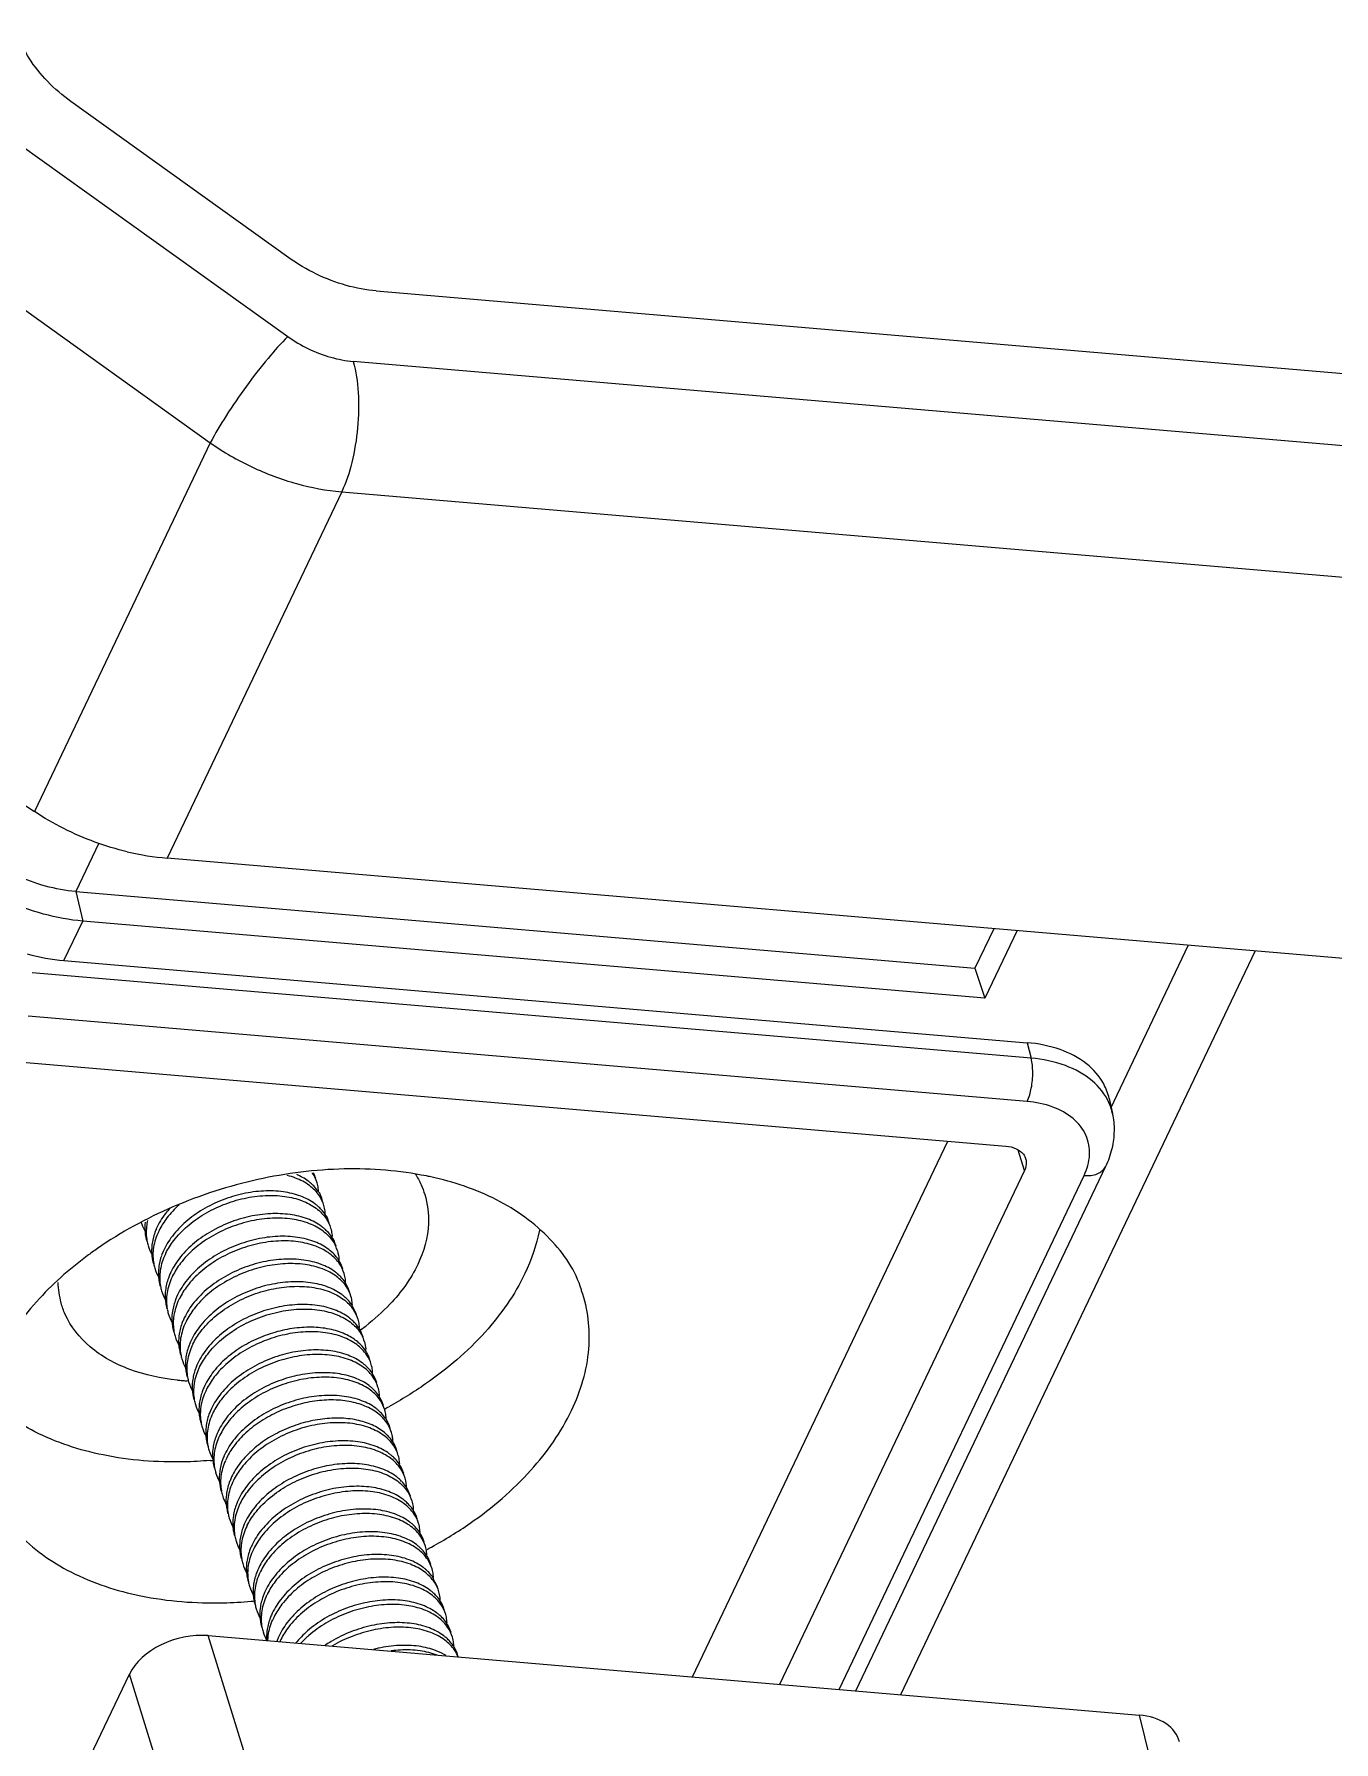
# Model space of a CAD drawing. Header units: millimetres. Extents: x 14276 to 15242, y -9916 to -8542.
# Drawn here: x 15010.7 to 15031.28, y -9330.99 to -9303.94 of the extents above; entities that cross this region are included whole.
import ezdxf

# ---------------------------------------------------------------- set-up
doc = ezdxf.new("R2010")
doc.units = ezdxf.units.MM

# ---------------------------------------------------------------- blocks, each defined once
blk = doc.blocks.new('u9')
at = {"color": 7, "linetype": 'Continuous'}
for p, q in [((-247.732, 107.933), (-252.999, 96.88)), ((-271.178, 106.379), (-268.994, 97.527)), ((-255.763, 105.781), (-252.999, 96.88)), ((-257.011, 105.17), (-254.247, 96.269)), ((-421.589, 98.286), (-253.595, 83.952)), ((-254.247, 96.269), (-268.994, 97.527)), ((-270.827, 85.422), (-265.213, 97.205)), ((-264.503, 97.144), (-268.463, 88.833)), ((-264.238, 97.121), (-268.119, 88.978)), ((-267.175, 88.898), (-263.295, 97.041)), ((-261.916, 96.923), (-265.96, 88.435)), ((-256.361, 78.148), (-424.355, 92.483)), ((-256.722, 91.613), (-256.743, 91.723)), ((-424.54, 90.416), (-256.545, 76.082)), ((-256.909, 74.965), (-423.55, 89.184)), ((-267.175, 88.898), (-267.073, 88.578)), ((-251.058, 87.164), (-266.88, 88.514)), ((-268.517, 87.76), (-268.57, 87.999)), ((-269.769, 85.332), (-268.538, 87.916)), ((-267.217, 87.807), (-251.395, 86.457)), ((-267.215, 86.875), (-267.279, 87.121)), ((-267.279, 87.121), (-251.458, 85.771)), ((-251.963, 85.573), (-267.215, 86.875)), ((-267.058, 85.1), (-266.549, 86.168)), ((-266.389, 85.696), (-266.549, 86.168)), ((-266.549, 86.168), (-252.26, 84.949)), ((-266.688, 85.069), (-266.389, 85.696)), ((-252.149, 84.481), (-266.389, 85.696)), ((-251.963, 85.573), (-252.26, 84.949)), ((-252.149, 84.481), (-252.26, 84.949)), ((-252.514, 83.715), (-252.149, 84.481)), ((-256.361, 78.148), (-253.595, 83.952)), ((-254.28, 77.373), (-251.496, 83.214)), ((-249.27, 73.782), (-254.28, 77.373)), ((-250.499, 72.097), (-255.508, 75.688)), ((-255.525, 74.44), (-252.073, 71.965))]:
    blk.add_line(p, q, dxfattribs=at)
for centre, radius, start, end in [((-257.676, 96.819), 0.571, 202.1159, 213.634), ((-257.559, 96.828), 0.696, 223.892, 229.4443), ((-256.35, 96.801), 1.062, 333.78, 335.8029), ((-256.27, 96.703), 0.998, 336.5314, 339.9039), ((-255.806, 96), 0.72, 16.6883, 29.1326), ((-255.778, 96.008), 0.692, 10.5499, 16.6648), ((-257.452, 96.468), 0.696, 223.9115, 229.444), ((-256.237, 96.438), 1.055, 333.7744, 336.5333), ((-256.161, 96.342), 0.996, 336.529, 340.1844), ((-255.699, 95.639), 0.721, 16.6931, 30.0632), ((-255.671, 95.648), 0.692, 10.5499, 16.6648), ((-257.345, 96.108), 0.696, 223.892, 229.4443), ((-256.13, 96.077), 1.055, 333.7744, 336.5333), ((-256.054, 95.982), 0.996, 336.529, 340.1844), ((-254.322, 88.798), 6.953, 95.0126, 95.428), ((-255.592, 95.279), 0.721, 16.6931, 30.0632), ((-257.238, 95.748), 0.696, 223.892, 229.4443), ((-256.022, 95.717), 1.055, 333.7744, 336.5333), ((-255.946, 95.622), 0.996, 336.529, 340.1844), ((-255.564, 95.288), 0.692, 10.5499, 16.6648), ((-255.485, 94.919), 0.722, 16.7077, 29.9262), ((-255.455, 94.928), 0.69, 10.5393, 16.6627), ((-254.474, 88.781), 6.926, 117.879, 118.5458), ((-257.131, 95.388), 0.696, 223.892, 229.4443), ((-255.915, 95.357), 1.055, 333.7744, 336.5333), ((-255.839, 95.262), 0.996, 336.5291, 340.1901), ((-255.378, 94.559), 0.721, 16.6931, 30.0632), ((-255.35, 94.568), 0.692, 10.5499, 16.6648), ((-257.024, 95.028), 0.696, 223.892, 229.4443), ((-255.808, 94.997), 1.055, 333.7744, 336.5333), ((-255.732, 94.902), 0.996, 336.529, 340.1844), ((-255.271, 94.199), 0.721, 16.6931, 30.0632), ((-256.916, 94.668), 0.696, 223.892, 229.4443), ((-255.701, 94.637), 1.055, 333.7744, 336.5333), ((-255.625, 94.542), 0.996, 336.529, 340.1844), ((-255.243, 94.208), 0.692, 10.5499, 16.6648), ((-255.163, 93.839), 0.721, 16.6931, 30.0632), ((-255.135, 93.848), 0.692, 10.5499, 16.6648), ((-255.122, 93.774), 0.7, 5.3157, 16.64), ((-256.809, 94.308), 0.696, 223.892, 229.4443), ((-255.594, 94.277), 1.055, 333.7744, 336.5333), ((-255.518, 94.182), 0.996, 336.529, 340.1844), ((-255.052, 93.481), 0.717, 16.6398, 29.9311), ((-255.038, 93.485), 0.701, 10.5227, 16.6351), ((-256.703, 93.5), 0.557, 196.6251, 212.9696), ((-256.702, 93.948), 0.696, 223.892, 229.4443), ((-255.487, 93.917), 1.056, 333.7473, 336.5329), ((-255.411, 93.822), 0.996, 336.5289, 340.17), ((-253.704, 86.724), 6.795, 94.8472, 95.2724), ((-254.949, 93.119), 0.721, 16.6931, 30.0632), ((-256.6, 93.582), 0.688, 224.4206, 228.0579), ((-255.379, 93.557), 1.055, 333.7744, 336.5333), ((-255.303, 93.462), 0.996, 336.529, 340.1844), ((-254.921, 93.128), 0.692, 10.5499, 16.6648), ((-254.842, 92.759), 0.721, 16.6931, 30.0632), ((-256.617, 93.212), 0.557, 196.6258, 209.0221), ((-254.814, 92.768), 0.692, 10.5499, 16.6648), ((-253.858, 86.706), 6.767, 118.0106, 118.6928), ((-256.488, 93.228), 0.696, 223.892, 229.4443), ((-255.272, 93.197), 1.055, 333.7744, 336.5333), ((-255.196, 93.102), 0.996, 336.529, 340.1844), ((-254.735, 92.399), 0.721, 16.6931, 30.0632), ((-254.707, 92.408), 0.692, 10.5499, 16.6648), ((-256.381, 92.868), 0.696, 223.892, 229.4443), ((-255.165, 92.837), 1.055, 333.7744, 336.5333), ((-255.089, 92.742), 0.996, 336.529, 340.1844), ((-254.628, 92.039), 0.721, 16.6931, 30.0632), ((-256.273, 92.508), 0.696, 223.892, 229.4443), ((-255.058, 92.477), 1.055, 333.7801, 336.5333), ((-254.982, 92.382), 0.996, 336.529, 340.1844), ((-254.6, 92.048), 0.692, 10.5499, 16.6648), ((-254.126, 88.547), 3.692, 85.5602, 86.7447), ((-254.52, 91.679), 0.721, 16.6931, 30.0632), ((-254.121, 88.613), 3.625, 84.2573, 85.5604), ((-256.177, 91.771), 0.567, 180.2703, 184.8498), ((-254.493, 91.688), 0.692, 10.5499, 16.6648), ((-256.19, 91.771), 0.555, 196.5545, 207.3552), ((-256.184, 92.129), 0.671, 224.6968, 225.4744), ((-256.174, 92.139), 0.685, 225.4803, 227.695), ((-254.951, 92.117), 1.055, 333.7744, 336.5333), ((-254.875, 92.022), 0.996, 336.529, 340.1844), ((-254.413, 91.319), 0.721, 16.6931, 30.0632), ((-254.385, 91.328), 0.692, 10.5499, 16.6648), ((-254.513, 88.47), 3.652, 125.5995, 127.5942), ((-256.059, 91.788), 0.696, 223.892, 229.4443), ((-254.844, 91.757), 1.055, 333.7744, 336.5333), ((-254.768, 91.662), 0.996, 336.529, 340.1844), ((-254.306, 90.959), 0.721, 16.6931, 30.0632), ((-255.952, 91.428), 0.696, 223.892, 229.4443), ((-254.736, 91.397), 1.055, 333.7744, 336.5333), ((-254.66, 91.301), 0.996, 336.529, 340.1844), ((-254.278, 90.968), 0.692, 10.5499, 16.6648), ((-254.199, 90.599), 0.721, 16.6931, 30.0632), ((-253.239, 90.624), 1.375, 2.0876, 15.7113), ((-254.171, 90.607), 0.692, 10.5499, 16.6648), ((-255.845, 91.068), 0.696, 223.892, 229.4443), ((-254.629, 91.037), 1.055, 333.7762, 336.5333), ((-254.553, 90.941), 0.996, 336.529, 340.1844), ((-254.092, 90.239), 0.721, 16.6931, 30.0632), ((-254.064, 90.247), 0.692, 10.5499, 16.6648), ((-255.776, 90.326), 0.54, 196.5207, 205.2658), ((-255.697, 90.856), 0.795, 233.2921, 236.3586), ((-254.522, 90.677), 1.055, 333.7744, 336.5333), ((-254.446, 90.581), 0.996, 336.529, 340.1844), ((-253.985, 89.879), 0.721, 16.6931, 30.0632), ((-256.043, 95.258), 6.232, 304.7442, 306.5685), ((-255.639, 90.339), 0.684, 223.8652, 227.3257), ((-255.617, 90.362), 0.716, 227.3156, 229.4087), ((-254.415, 90.317), 1.055, 333.7744, 336.5333), ((-254.339, 90.221), 0.996, 336.529, 340.1844), ((-253.957, 89.887), 0.692, 10.5499, 16.6648), ((-253.88, 89.518), 0.723, 18.6428, 29.9292), ((-255.594, 90.39), 0.752, 229.4233, 233.2983), ((-253.863, 89.524), 0.705, 16.6687, 18.6095), ((-255.523, 89.988), 0.696, 223.892, 229.4443), ((-255.422, 89.178), 0.551, 196.562, 206.1142), ((-255.416, 89.628), 0.696, 223.892, 229.4443), ((-256.673, 94.049), 5.166, 257.7294, 258.5115), ((-255.423, 89.26), 0.574, 213.6239, 214.2329), ((-267.409, 88.257), 1.19, 179.4579, 192.5166), ((-272.406, 51.735), 37.791, 55.8108, 56.4065)]:
    blk.add_arc(centre, radius, start, end, dxfattribs=at)
for centre, major_axis, ratio, start_param, end_param in [((-268.664, 98.217), (0.959, 0.286), 0.659581, 3.109913, 4.174602), ((-253.919, 96.959), (0.959, 0.285), 0.660376, -2.107067, -0.536956), ((-251.45, 83.607), (2.304, -1.206), 0.679603, 1.883433, 2.123595), ((-252.866, 81.972), (2.773, -1.151), 0.586774, 1.844461, 2.068036)]:
    blk.add_ellipse(centre, major_axis=major_axis, ratio=ratio, start_param=start_param, end_param=end_param, dxfattribs=at)
for points, start_tangent, end_tangent in [([(-258.013, 96.583), (-257.856, 96.508), (-257.581, 96.438), (-257.269, 96.425), (-256.939, 96.47), (-256.864, 96.488)], (0.85606, -0.516876), (0.968404, 0.249388)), ([(-258.201, 96.581), (-258.13, 96.431), (-258.128, 96.428)], (0.287174, -0.957879), (0.558357, -0.829601)), ([(-258.151, 96.503), (-257.994, 96.34)], (0.553734, -0.832694), (0.801554, -0.597923)), ([(-258.137, 96.428), (-258.127, 96.339), (-258.115, 96.293)], (0.04123, -0.99915), (0.287174, -0.957879)), ([(-258.128, 96.428), (-258.061, 96.346)], (0.558357, -0.829601), (0.692755, -0.721173)), ([(-258.012, 96.299), (-257.972, 96.268), (-257.749, 96.147), (-257.473, 96.078), (-257.162, 96.065), (-256.832, 96.11), (-256.504, 96.21), (-256.196, 96.36), (-256.1, 96.422)], (0.759303, -0.650738), (0.827265, 0.561812)), ([(-257.994, 96.34), (-257.771, 96.219), (-257.495, 96.15), (-257.183, 96.137), (-256.853, 96.182), (-256.525, 96.282), (-256.218, 96.432), (-256.212, 96.436)], (0.801554, -0.597923), (0.856647, 0.515903)), ([(-257.905, 95.939), (-257.865, 95.908), (-257.642, 95.787), (-257.366, 95.718), (-257.054, 95.705), (-256.725, 95.75), (-256.397, 95.85), (-256.089, 96), (-255.821, 96.194), (-255.635, 96.385)], (0.759303, -0.650738), (0.631343, 0.775504)), ([(-257.887, 95.98), (-257.663, 95.859), (-257.388, 95.79), (-257.076, 95.777), (-256.746, 95.822), (-256.418, 95.922), (-256.111, 96.072), (-255.842, 96.266), (-255.715, 96.389)], (0.801554, -0.597923), (0.677979, 0.735081)), ([(-257.873, 96.578), (-257.602, 96.51), (-257.29, 96.497), (-257.147, 96.51)], (0.936531, -0.350586), (0.992465, 0.122525)), ([(-257.778, 95.618), (-257.557, 95.5), (-257.286, 95.431), (-256.979, 95.417), (-256.646, 95.46), (-256.312, 95.561), (-256.007, 95.71), (-255.739, 95.903), (-255.522, 96.131), (-255.397, 96.331)], (0.803042, -0.595922), (0.44172, 0.897153)), ([(-255.193, 96.35), (-255.199, 96.267), (-255.269, 96.017)], (-0.014383, -0.999897), (-0.398029, -0.917373)), ([(-255.224, 96.004), (-255.177, 96.197), (-255.174, 96.35)], (0.338717, 0.940888), (-0.08093, 0.99672)), ([(-258.115, 96.293), (-258.044, 96.143)], (0.287174, -0.957879), (0.553734, -0.832694)), ([(-258.094, 96.221), (-258.023, 96.071), (-258.021, 96.068)], (0.287174, -0.957879), (0.559252, -0.828998)), ([(-258.044, 96.143), (-257.887, 95.98)], (0.553734, -0.832694), (0.801554, -0.597923)), ([(-258.03, 96.068), (-258.019, 95.975), (-258.008, 95.933)], (0.042052, -0.999115), (0.287626, -0.957743)), ([(-258.021, 96.068), (-257.954, 95.985)], (0.559252, -0.828998), (0.693005, -0.720933)), ([(-257.798, 95.579), (-257.758, 95.548), (-257.535, 95.427), (-257.259, 95.358), (-256.947, 95.345), (-256.618, 95.39), (-256.289, 95.49), (-255.982, 95.64), (-255.714, 95.834), (-255.5, 96.06), (-255.354, 96.305)], (0.759303, -0.650738), (0.398029, 0.917373)), ([(-255.161, 95.657), (-255.092, 95.909), (-255.098, 96.135)], (0.398029, 0.917373), (-0.18312, 0.983091)), ([(-255.068, 96), (-255.081, 96.082), (-255.094, 96.134)], (-0.095304, 0.995448), (-0.286431, 0.958101)), ([(-258.008, 95.933), (-257.934, 95.779)], (0.287626, -0.957743), (0.560741, -0.827991)), ([(-257.986, 95.861), (-257.916, 95.711), (-257.914, 95.708)], (0.287174, -0.957879), (0.558357, -0.829601)), ([(-257.934, 95.779), (-257.778, 95.618)], (0.560741, -0.827991), (0.803042, -0.595922)), ([(-257.691, 95.219), (-257.651, 95.187), (-257.428, 95.067), (-257.152, 94.998), (-256.84, 94.985), (-256.51, 95.03), (-256.182, 95.13), (-255.875, 95.28), (-255.607, 95.474), (-255.393, 95.7), (-255.247, 95.945)], (0.759303, -0.650738), (0.398029, 0.917373)), ([(-257.672, 95.259), (-257.449, 95.139), (-257.173, 95.07), (-256.861, 95.057), (-256.532, 95.102), (-256.204, 95.202), (-255.896, 95.352), (-255.628, 95.546), (-255.415, 95.772), (-255.29, 95.971)], (0.801554, -0.597923), (0.441725, 0.89715)), ([(-255.117, 95.644), (-255.07, 95.837), (-255.068, 96)], (0.338717, 0.940888), (-0.095304, 0.995448)), ([(-255.054, 95.297), (-254.984, 95.549), (-254.991, 95.775)], (0.398029, 0.917373), (-0.18312, 0.983091)), ([(-254.961, 95.64), (-254.974, 95.722), (-254.987, 95.774)], (-0.095304, 0.995448), (-0.286431, 0.958101)), ([(-257.923, 95.708), (-257.912, 95.619), (-257.901, 95.573)], (0.04123, -0.99915), (0.287174, -0.957879)), ([(-257.914, 95.708), (-257.847, 95.626)], (0.558357, -0.829601), (0.692755, -0.721173)), ([(-257.901, 95.573), (-257.83, 95.423)], (0.287174, -0.957879), (0.553734, -0.832694)), ([(-257.879, 95.501), (-257.808, 95.351), (-257.807, 95.348)], (0.287174, -0.957879), (0.558357, -0.829601)), ([(-257.583, 94.859), (-257.544, 94.827), (-257.32, 94.707), (-257.045, 94.638), (-256.733, 94.625), (-256.403, 94.67), (-256.075, 94.77), (-255.768, 94.92), (-255.5, 95.114), (-255.286, 95.34), (-255.14, 95.585)], (0.759303, -0.650738), (0.398029, 0.917373)), ([(-257.565, 94.899), (-257.342, 94.779), (-257.066, 94.71), (-256.754, 94.697), (-256.425, 94.742), (-256.096, 94.842), (-255.789, 94.992), (-255.521, 95.186), (-255.307, 95.412), (-255.183, 95.611)], (0.801554, -0.597923), (0.441725, 0.89715)), ([(-255.009, 95.284), (-254.963, 95.477), (-254.961, 95.64)], (0.338717, 0.940888), (-0.095304, 0.995448)), ([(-250.669, 93.631), (-250.73, 93.834), (-251.227, 94.638), (-252.073, 95.26), (-253.179, 95.638), (-254.486, 95.749), (-254.929, 95.725)], (-0.23891, 0.971042), (-0.996176, -0.087371)), ([(-257.83, 95.423), (-257.672, 95.259)], (0.553734, -0.832694), (0.801554, -0.597923)), ([(-257.816, 95.348), (-257.805, 95.259), (-257.794, 95.213)], (0.04123, -0.99915), (0.287174, -0.957879)), ([(-257.807, 95.348), (-257.74, 95.265)], (0.558357, -0.829601), (0.692755, -0.721173)), ([(-257.458, 94.539), (-257.235, 94.419), (-256.959, 94.35), (-256.647, 94.337), (-256.317, 94.382), (-255.989, 94.482), (-255.682, 94.632), (-255.414, 94.826), (-255.2, 95.051), (-255.076, 95.251)], (0.801554, -0.597923), (0.441725, 0.89715)), ([(-254.947, 94.937), (-254.877, 95.189), (-254.884, 95.415)], (0.398029, 0.917373), (-0.18312, 0.983091)), ([(-254.902, 94.924), (-254.855, 95.122), (-254.854, 95.278)], (0.338624, 0.940922), (-0.092132, 0.995747)), ([(-254.854, 95.278), (-254.868, 95.37), (-254.88, 95.414)], (-0.092132, 0.995747), (-0.286487, 0.958084)), ([(-257.794, 95.213), (-257.723, 95.063)], (0.287174, -0.957879), (0.553734, -0.832694)), ([(-257.772, 95.141), (-257.701, 94.991), (-257.699, 94.988)], (0.287174, -0.957879), (0.558357, -0.829601)), ([(-257.723, 95.063), (-257.565, 94.899)], (0.553734, -0.832694), (0.801554, -0.597923)), ([(-257.709, 94.988), (-257.698, 94.899), (-257.686, 94.853)], (0.04123, -0.99915), (0.287174, -0.957879)), ([(-257.699, 94.988), (-257.632, 94.905)], (0.558357, -0.829601), (0.692755, -0.721173)), ([(-257.476, 94.499), (-257.436, 94.467), (-257.213, 94.347), (-256.938, 94.278), (-256.626, 94.265), (-256.296, 94.31), (-255.968, 94.41), (-255.661, 94.56), (-255.392, 94.754), (-255.179, 94.979), (-255.033, 95.225)], (0.759303, -0.650738), (0.398029, 0.917373)), ([(-254.84, 94.577), (-254.77, 94.834), (-254.777, 95.055)], (0.398029, 0.917373), (-0.18303, 0.983107)), ([(-254.747, 94.92), (-254.759, 95.002), (-254.773, 95.054)], (-0.095304, 0.995448), (-0.286431, 0.958101)), ([(-257.784, 94.865), (-258.395, 94.488), (-259.359, 93.647), (-260.001, 92.702)], (-0.878431, -0.477868), (-0.430194, -0.902736)), ([(-257.686, 94.853), (-257.615, 94.703)], (0.287174, -0.957879), (0.553734, -0.832694)), ([(-257.665, 94.781), (-257.594, 94.631), (-257.592, 94.628)], (0.287174, -0.957879), (0.558357, -0.829601)), ([(-257.615, 94.703), (-257.458, 94.539)], (0.553734, -0.832694), (0.801554, -0.597923)), ([(-257.369, 94.139), (-257.329, 94.107), (-257.106, 93.987), (-256.83, 93.918), (-256.519, 93.905), (-256.189, 93.949), (-255.861, 94.05), (-255.553, 94.2), (-255.285, 94.394), (-255.072, 94.619), (-254.926, 94.865)], (0.759303, -0.650738), (0.398029, 0.917373)), ([(-257.351, 94.179), (-257.128, 94.059), (-256.852, 93.99), (-256.54, 93.977), (-256.21, 94.022), (-255.882, 94.122), (-255.575, 94.272), (-255.307, 94.466), (-255.093, 94.691), (-254.969, 94.891)], (0.801554, -0.597923), (0.441725, 0.89715)), ([(-254.795, 94.564), (-254.749, 94.757), (-254.747, 94.92)], (0.338717, 0.940888), (-0.095304, 0.995448)), ([(-254.733, 94.217), (-254.663, 94.469), (-254.67, 94.695)], (0.398029, 0.917373), (-0.18312, 0.983091)), ([(-254.639, 94.56), (-254.652, 94.642), (-254.666, 94.694)], (-0.095304, 0.995448), (-0.286431, 0.958101)), ([(-257.602, 94.628), (-257.591, 94.539), (-257.579, 94.493)], (0.04123, -0.99915), (0.287174, -0.957879)), ([(-257.592, 94.628), (-257.525, 94.545)], (0.558357, -0.829601), (0.692755, -0.721173)), ([(-257.579, 94.493), (-257.508, 94.343)], (0.287174, -0.957879), (0.553734, -0.832694)), ([(-257.558, 94.421), (-257.487, 94.271), (-257.485, 94.268)], (0.287174, -0.957879), (0.558357, -0.829601)), ([(-257.262, 93.779), (-257.222, 93.747), (-256.999, 93.627), (-256.723, 93.558), (-256.411, 93.545), (-256.082, 93.589), (-255.754, 93.69), (-255.446, 93.84), (-255.178, 94.034), (-254.965, 94.259), (-254.819, 94.505)], (0.759303, -0.650738), (0.398029, 0.917373)), ([(-254.861, 94.531), (-254.986, 94.331), (-255.199, 94.106), (-255.468, 93.912), (-255.775, 93.762), (-256.103, 93.661), (-256.433, 93.617), (-256.745, 93.63), (-257.02, 93.699), (-257.244, 93.819)], (-0.441725, -0.89715), (-0.801554, 0.597923)), ([(-254.688, 94.204), (-254.642, 94.397), (-254.639, 94.56)], (0.338717, 0.940888), (-0.095304, 0.995448)), ([(-257.508, 94.343), (-257.351, 94.179)], (0.553734, -0.832694), (0.801554, -0.597923)), ([(-257.472, 94.133), (-257.484, 94.179), (-257.494, 94.268)], (-0.287174, 0.957879), (-0.04123, 0.99915)), ([(-257.485, 94.268), (-257.418, 94.185)], (0.558357, -0.829601), (0.692755, -0.721173)), ([(-257.136, 93.459), (-256.913, 93.339), (-256.638, 93.27), (-256.326, 93.257), (-255.996, 93.301), (-255.668, 93.401), (-255.361, 93.552), (-255.092, 93.746), (-254.879, 93.971), (-254.754, 94.171)], (0.801554, -0.597923), (0.441725, 0.89715)), ([(-254.626, 93.857), (-254.556, 94.109), (-254.563, 94.334)], (0.398029, 0.917373), (-0.18312, 0.983091)), ([(-254.581, 93.844), (-254.534, 94.037), (-254.532, 94.2)], (0.338717, 0.940888), (-0.095304, 0.995448)), ([(-254.532, 94.2), (-254.545, 94.282), (-254.558, 94.334)], (-0.095304, 0.995448), (-0.286431, 0.958101)), ([(-257.401, 93.983), (-257.472, 94.133)], (-0.553734, 0.832694), (-0.287174, 0.957879)), ([(-257.451, 94.061), (-257.38, 93.911), (-257.378, 93.908)], (0.287174, -0.957879), (0.558357, -0.829601)), ([(-257.244, 93.819), (-257.401, 93.983)], (-0.801554, 0.597923), (-0.553734, 0.832694)), ([(-257.387, 93.908), (-257.376, 93.819), (-257.365, 93.773)], (0.04123, -0.99915), (0.287174, -0.957879)), ([(-257.378, 93.908), (-257.311, 93.825)], (0.558357, -0.829601), (0.692755, -0.721173)), ([(-257.155, 93.419), (-257.115, 93.387), (-256.892, 93.267), (-256.616, 93.198), (-256.304, 93.185), (-255.975, 93.229), (-255.646, 93.329), (-255.339, 93.48), (-255.071, 93.674), (-254.857, 93.899), (-254.711, 94.145)], (0.759303, -0.650738), (0.398029, 0.917373)), ([(-254.519, 93.497), (-254.449, 93.749), (-254.455, 93.974)], (0.398029, 0.917373), (-0.18312, 0.983091)), ([(-257.365, 93.773), (-257.294, 93.623)], (0.287174, -0.957879), (0.553734, -0.832694)), ([(-257.343, 93.701), (-257.273, 93.551), (-257.271, 93.548)], (0.287174, -0.957879), (0.558357, -0.829601)), ([(-257.294, 93.623), (-257.136, 93.459)], (0.553734, -0.832694), (0.801554, -0.597923)), ([(-257.06, 93.07), (-256.871, 92.945), (-256.633, 92.861), (-256.356, 92.824), (-256.057, 92.837), (-255.749, 92.899), (-255.449, 93.008), (-255.171, 93.158), (-254.93, 93.344), (-254.737, 93.556), (-254.604, 93.785)], (0.743671, -0.668546), (0.398029, 0.917373)), ([(-257.029, 93.099), (-256.806, 92.979), (-256.53, 92.91), (-256.219, 92.897), (-255.889, 92.941), (-255.561, 93.041), (-255.253, 93.192), (-254.985, 93.386), (-254.772, 93.611), (-254.647, 93.811)], (0.801554, -0.597923), (0.441725, 0.89715)), ([(-254.474, 93.484), (-254.429, 93.666), (-254.425, 93.839)], (0.338951, 0.940804), (-0.093485, 0.995621)), ([(-254.411, 93.137), (-254.343, 93.378), (-254.348, 93.613)], (0.398029, 0.917373), (-0.182393, 0.983226)), ([(-254.318, 93.48), (-254.331, 93.562), (-254.344, 93.614)], (-0.095304, 0.995448), (-0.286431, 0.958101)), ([(-257.28, 93.548), (-257.269, 93.459), (-257.258, 93.413)], (0.04123, -0.99915), (0.287174, -0.957879)), ([(-257.271, 93.548), (-257.204, 93.465)], (0.558357, -0.829601), (0.692755, -0.721173)), ([(-257.258, 93.413), (-257.187, 93.263)], (0.287174, -0.957879), (0.553734, -0.832694)), ([(-257.104, 92.942), (-256.974, 92.782), (-256.785, 92.657), (-256.547, 92.573), (-256.271, 92.536), (-255.971, 92.549), (-255.663, 92.611), (-255.363, 92.72), (-255.085, 92.87), (-254.844, 93.056), (-254.652, 93.268), (-254.54, 93.45)], (0.48535, -0.87432), (0.442145, 0.896944)), ([(-256.94, 92.699), (-256.901, 92.667), (-256.677, 92.547), (-256.402, 92.478), (-256.09, 92.465), (-255.76, 92.509), (-255.432, 92.609), (-255.125, 92.76), (-254.857, 92.954), (-254.643, 93.179), (-254.497, 93.425)], (0.759303, -0.650738), (0.398029, 0.917373)), ([(-254.366, 93.124), (-254.32, 93.317), (-254.318, 93.48)], (0.338717, 0.940888), (-0.095304, 0.995448)), ([(-254.278, 93.494), (-253.863, 93.516), (-252.584, 93.407), (-251.501, 93.038), (-250.723, 92.481)], (0.996424, 0.084496), (0.703538, -0.710658)), ([(-257.187, 93.263), (-257.029, 93.099)], (0.553734, -0.832694), (0.801554, -0.597923)), ([(-257.173, 93.2), (-257.167, 93.129), (-257.151, 93.053)], (0.02002, -0.9998), (0.286057, -0.958213)), ([(-257.17, 93.197), (-257.092, 93.1)], (0.543561, -0.83937), (0.699752, -0.714386)), ([(-256.815, 92.379), (-256.592, 92.259), (-256.316, 92.19), (-256.004, 92.177), (-255.674, 92.221), (-255.346, 92.321), (-255.039, 92.472), (-254.771, 92.666), (-254.557, 92.891), (-254.433, 93.091)], (0.801554, -0.597923), (0.441725, 0.89715)), ([(-254.304, 92.777), (-254.234, 93.029), (-254.241, 93.254)], (0.398029, 0.917373), (-0.18312, 0.983091)), ([(-254.259, 92.764), (-254.213, 92.957), (-254.211, 93.12)], (0.338717, 0.940888), (-0.095304, 0.995448)), ([(-254.211, 93.12), (-254.224, 93.202), (-254.237, 93.254)], (-0.095304, 0.995448), (-0.286431, 0.958101)), ([(-257.129, 92.981), (-257.058, 92.831), (-257.056, 92.828)], (0.287174, -0.957879), (0.558357, -0.829601)), ([(-257.066, 92.828), (-257.055, 92.739), (-257.043, 92.693)], (0.04123, -0.99915), (0.287174, -0.957879)), ([(-257.056, 92.828), (-256.989, 92.745)], (0.558357, -0.829601), (0.692755, -0.721173)), ([(-256.833, 92.339), (-256.794, 92.307), (-256.57, 92.187), (-256.295, 92.118), (-255.983, 92.105), (-255.653, 92.149), (-255.325, 92.249), (-255.018, 92.4), (-254.749, 92.594), (-254.536, 92.819), (-254.39, 93.065)], (0.759303, -0.650738), (0.398029, 0.917373)), ([(-254.197, 92.417), (-254.127, 92.669), (-254.134, 92.894)], (0.398029, 0.917373), (-0.18312, 0.983091)), ([(-254.104, 92.76), (-254.116, 92.842), (-254.13, 92.894)], (-0.095304, 0.995448), (-0.286431, 0.958101)), ([(-260.001, 92.702), (-260.275, 91.724), (-260.161, 90.804)], (-0.430194, -0.902736), (0.32905, -0.944313)), ([(-259.262, 90.533), (-258.633, 91.459), (-257.689, 92.282), (-257.107, 92.642)], (0.430194, 0.902736), (0.877202, 0.480122)), ([(-257.043, 92.693), (-256.973, 92.543)], (0.287174, -0.957879), (0.553734, -0.832694)), ([(-257.022, 92.621), (-256.951, 92.471), (-256.949, 92.468)], (0.287174, -0.957879), (0.558357, -0.829601)), ([(-256.973, 92.543), (-256.815, 92.379)], (0.553734, -0.832694), (0.801554, -0.597923)), ([(-256.726, 91.979), (-256.686, 91.947), (-256.463, 91.827), (-256.187, 91.758), (-255.876, 91.745), (-255.546, 91.789), (-255.218, 91.889), (-254.911, 92.04), (-254.642, 92.234), (-254.429, 92.459), (-254.283, 92.705)], (0.759303, -0.650738), (0.398029, 0.917373)), ([(-256.708, 92.019), (-256.485, 91.899), (-256.209, 91.83), (-255.897, 91.817), (-255.567, 91.861), (-255.239, 91.961), (-254.932, 92.112), (-254.664, 92.306), (-254.45, 92.531), (-254.326, 92.731)], (0.801554, -0.597923), (0.441725, 0.89715)), ([(-254.152, 92.404), (-254.106, 92.597), (-254.104, 92.76)], (0.338717, 0.940888), (-0.095304, 0.995448)), ([(-254.09, 92.057), (-254.02, 92.309), (-254.027, 92.534)], (0.398029, 0.917373), (-0.18312, 0.983091)), ([(-253.996, 92.4), (-254.009, 92.482), (-254.023, 92.534)], (-0.095304, 0.995448), (-0.286431, 0.958101)), ([(-256.959, 92.468), (-256.948, 92.379), (-256.936, 92.333)], (0.04123, -0.99915), (0.287174, -0.957879)), ([(-256.949, 92.468), (-256.882, 92.385)], (0.558357, -0.829601), (0.692755, -0.721173)), ([(-256.936, 92.333), (-256.865, 92.183)], (0.287174, -0.957879), (0.553734, -0.832694)), ([(-256.915, 92.261), (-256.844, 92.111), (-256.842, 92.108)], (0.287174, -0.957879), (0.558357, -0.829601)), ([(-256.635, 91.633), (-256.47, 91.519), (-256.234, 91.428), (-255.957, 91.386), (-255.655, 91.394), (-255.343, 91.453), (-255.037, 91.56), (-254.753, 91.711), (-254.507, 91.898), (-254.311, 92.113), (-254.176, 92.345)], (0.739497, -0.67316), (0.398029, 0.917373)), ([(-256.601, 91.659), (-256.377, 91.539), (-256.102, 91.47), (-255.79, 91.457), (-255.46, 91.501), (-255.132, 91.601), (-254.825, 91.752), (-254.557, 91.945), (-254.343, 92.171), (-254.218, 92.371)], (0.801554, -0.597923), (0.441725, 0.89715)), ([(-254.045, 92.044), (-253.999, 92.237), (-253.996, 92.4)], (0.338717, 0.940888), (-0.095304, 0.995448)), ([(-256.865, 92.183), (-256.708, 92.019)], (0.553734, -0.832694), (0.801554, -0.597923)), ([(-256.851, 92.108), (-256.841, 92.019), (-256.829, 91.973)], (0.04123, -0.99915), (0.287174, -0.957879)), ([(-256.842, 92.108), (-256.775, 92.025)], (0.558357, -0.829601), (0.692755, -0.721173)), ([(-254.111, 92.011), (-254.239, 91.808), (-254.457, 91.579), (-254.732, 91.383), (-255.049, 91.232), (-255.393, 91.133), (-255.733, 91.095), (-256.047, 91.118), (-256.325, 91.202), (-256.543, 91.339), (-256.683, 91.516)], (-0.441637, -0.897194), (-0.460053, 0.887891)), ([(-256.512, 91.259), (-256.472, 91.227), (-256.249, 91.107), (-255.973, 91.038), (-255.661, 91.025), (-255.332, 91.069), (-255.003, 91.169), (-254.696, 91.32), (-254.428, 91.513), (-254.214, 91.739), (-254.068, 91.985)], (0.759303, -0.650738), (0.398029, 0.917373)), ([(-253.983, 91.697), (-253.913, 91.949), (-253.92, 92.174)], (0.398029, 0.917373), (-0.18312, 0.983091)), ([(-253.938, 91.684), (-253.891, 91.877), (-253.889, 92.04)], (0.338717, 0.940888), (-0.095304, 0.995448)), ([(-253.889, 92.04), (-253.902, 92.122), (-253.915, 92.174)], (-0.095304, 0.995448), (-0.286431, 0.958101)), ([(-253.758, 92.22), (-253.006, 92.051), (-252.375, 91.691), (-251.982, 91.179), (-251.915, 90.996)], (0.994973, -0.100145), (0.271749, -0.962368)), ([(-256.829, 91.973), (-256.758, 91.823)], (0.287174, -0.957879), (0.553734, -0.832694)), ([(-256.808, 91.901), (-256.776, 91.818), (-256.746, 91.765)], (0.28501, -0.958525), (0.531189, -0.847253)), ([(-256.758, 91.823), (-256.601, 91.659)], (0.553734, -0.832694), (0.801554, -0.597923)), ([(-256.746, 91.765), (-256.661, 91.658)], (0.531189, -0.847253), (0.703349, -0.710845)), ([(-253.876, 91.337), (-253.806, 91.589), (-253.812, 91.814)], (0.398029, 0.917373), (-0.18312, 0.983091)), ([(-253.782, 91.68), (-253.795, 91.762), (-253.808, 91.814)], (-0.095304, 0.995448), (-0.286431, 0.958101)), ([(-252.33, 90.253), (-251.528, 90.978), (-250.886, 91.924)], (0.803071, 0.595883), (0.430194, 0.902736)), ([(-256.701, 91.541), (-256.63, 91.391), (-256.628, 91.388)], (0.287174, -0.957879), (0.558357, -0.829601)), ([(-256.405, 90.899), (-256.365, 90.867), (-256.142, 90.747), (-255.866, 90.678), (-255.554, 90.665), (-255.224, 90.709), (-254.896, 90.809), (-254.589, 90.96), (-254.321, 91.153), (-254.107, 91.379), (-253.961, 91.625)], (0.759303, -0.650738), (0.398029, 0.917373)), ([(-254.004, 91.651), (-254.129, 91.451), (-254.342, 91.225), (-254.61, 91.032), (-254.918, 90.881), (-255.246, 90.781), (-255.576, 90.737), (-255.887, 90.75), (-256.163, 90.819), (-256.386, 90.939)], (-0.441725, -0.89715), (-0.801554, 0.597923)), ([(-253.831, 91.324), (-253.784, 91.517), (-253.782, 91.68)], (0.338717, 0.940888), (-0.095304, 0.995448)), ([(-253.768, 90.977), (-253.699, 91.229), (-253.705, 91.454)], (0.398029, 0.917373), (-0.18312, 0.983091)), ([(-253.675, 91.32), (-253.688, 91.402), (-253.701, 91.454)], (-0.095304, 0.995448), (-0.286431, 0.958101)), ([(-257.566, 90.389), (-257.126, 91.017), (-256.741, 91.364)], (0.430194, 0.902736), (0.792271, 0.610169)), ([(-256.615, 91.253), (-256.626, 91.299), (-256.637, 91.388)], (-0.287174, 0.957879), (-0.04123, 0.99915)), ([(-256.628, 91.388), (-256.561, 91.305)], (0.558357, -0.829601), (0.692755, -0.721173)), ([(-256.544, 91.102), (-256.615, 91.253)], (-0.553734, 0.832694), (-0.287174, 0.957879)), ([(-256.593, 91.181), (-256.522, 91.03), (-256.521, 91.028)], (0.287174, -0.957879), (0.558357, -0.829601)), ([(-256.297, 90.539), (-256.258, 90.507), (-256.034, 90.387), (-255.759, 90.318), (-255.447, 90.305), (-255.117, 90.349), (-254.789, 90.449), (-254.482, 90.6), (-254.214, 90.793), (-254, 91.019), (-253.854, 91.265)], (0.759303, -0.650738), (0.398029, 0.917373)), ([(-256.279, 90.579), (-256.056, 90.459), (-255.78, 90.39), (-255.468, 90.377), (-255.139, 90.421), (-254.811, 90.521), (-254.503, 90.672), (-254.235, 90.865), (-254.022, 91.091), (-253.897, 91.291)], (0.801554, -0.597923), (0.441725, 0.89715)), ([(-253.724, 90.964), (-253.677, 91.157), (-253.675, 91.32)], (0.338717, 0.940888), (-0.095304, 0.995448)), ([(-256.386, 90.939), (-256.544, 91.102)], (-0.801554, 0.597923), (-0.553734, 0.832694)), ([(-256.53, 91.028), (-256.519, 90.939), (-256.508, 90.893)], (0.04123, -0.99915), (0.287174, -0.957879)), ([(-256.521, 91.028), (-256.454, 90.945)], (0.558357, -0.829601), (0.692755, -0.721173)), ([(-256.159, 90.153), (-255.937, 90.031), (-255.662, 89.959), (-255.349, 89.944), (-255.018, 89.987), (-254.688, 90.087), (-254.379, 90.237), (-254.109, 90.431), (-253.894, 90.658), (-253.747, 90.905)], (0.793744, -0.608252), (0.398029, 0.917373)), ([(-256.137, 90.195), (-255.949, 90.099), (-255.673, 90.03), (-255.361, 90.017), (-255.032, 90.061), (-254.703, 90.161), (-254.396, 90.312), (-254.128, 90.505), (-253.914, 90.731), (-253.79, 90.931)], (0.832391, -0.554189), (0.441725, 0.89715)), ([(-253.661, 90.617), (-253.591, 90.869), (-253.598, 91.094)], (0.398029, 0.917373), (-0.18312, 0.983091)), ([(-253.616, 90.604), (-253.57, 90.797), (-253.568, 90.96)], (0.338717, 0.940888), (-0.095304, 0.995448)), ([(-253.568, 90.96), (-253.581, 91.042), (-253.594, 91.094)], (-0.095304, 0.995448), (-0.286431, 0.958101)), ([(-260.161, 90.804), (-260.157, 90.791), (-259.66, 89.988), (-258.814, 89.365), (-257.771, 89.001)], (0.32905, -0.944313), (0.97715, -0.212552)), ([(-256.508, 90.893), (-256.437, 90.742)], (0.287174, -0.957879), (0.553734, -0.832694)), ([(-256.486, 90.821), (-256.415, 90.67), (-256.414, 90.668)], (0.287174, -0.957879), (0.558357, -0.829601)), ([(-256.437, 90.742), (-256.279, 90.579)], (0.553734, -0.832694), (0.801554, -0.597923)), ([(-256.423, 90.668), (-256.412, 90.579), (-256.4, 90.533)], (0.04123, -0.99915), (0.287174, -0.957879)), ([(-256.414, 90.668), (-256.346, 90.585)], (0.558357, -0.829601), (0.692755, -0.721173)), ([(-253.554, 90.257), (-253.484, 90.509), (-253.491, 90.734)], (0.398029, 0.917373), (-0.18312, 0.983091)), ([(-253.461, 90.6), (-253.473, 90.682), (-253.487, 90.734)], (-0.095304, 0.995448), (-0.286431, 0.958101)), ([(-259.493, 89.845), (-259.262, 90.533)], (0.19136, 0.98152), (0.430194, 0.902736)), ([(-257.677, 89.28), (-257.736, 89.737), (-257.566, 90.389)], (-0.293732, 0.955888), (0.430194, 0.902736)), ([(-256.4, 90.533), (-256.33, 90.382)], (0.287174, -0.957879), (0.553734, -0.832694)), ([(-256.379, 90.461), (-256.369, 90.43), (-256.318, 90.326)], (0.284409, -0.958703), (0.527557, -0.849519)), ([(-256.33, 90.382), (-256.172, 90.219)], (0.553734, -0.832694), (0.801554, -0.597923)), ([(-256.073, 89.865), (-255.851, 89.743), (-255.576, 89.671), (-255.263, 89.656), (-254.932, 89.699), (-254.602, 89.799), (-254.293, 89.949), (-254.023, 90.143), (-253.808, 90.37), (-253.683, 90.571)], (0.793744, -0.608252), (0.441697, 0.897165)), ([(-256.043, 89.787), (-255.82, 89.667), (-255.544, 89.598), (-255.233, 89.585), (-254.903, 89.629), (-254.575, 89.729), (-254.268, 89.88), (-253.999, 90.073), (-253.786, 90.299), (-253.64, 90.545)], (0.801554, -0.597923), (0.398029, 0.917373)), ([(-253.509, 90.244), (-253.463, 90.437), (-253.461, 90.6)], (0.338717, 0.940888), (-0.095304, 0.995448)), ([(-253.447, 89.897), (-253.377, 90.149), (-253.384, 90.374)], (0.398029, 0.917373), (-0.18312, 0.983091)), ([(-253.354, 90.24), (-253.366, 90.322), (-253.38, 90.374)], (-0.095304, 0.995448), (-0.286431, 0.958101)), ([(-257.702, 88.987), (-256.401, 88.876), (-255.035, 89.043), (-253.686, 89.478), (-252.492, 90.137)], (0.97996, -0.199195), (0.821635, 0.570015)), ([(-256.318, 90.326), (-256.287, 90.281), (-256.24, 90.226)], (0.527557, -0.849519), (0.690664, -0.723176)), ([(-256.293, 90.173), (-256.316, 90.308), (-256.316, 90.329)], (-0.284409, 0.958703), (-0.005055, 0.999987)), ([(-256.272, 90.101), (-256.201, 89.95), (-256.199, 89.948)], (0.287174, -0.957879), (0.558357, -0.829601)), ([(-256.201, 89.993), (-256.264, 90.096)], (-0.604034, 0.796959), (-0.426106, 0.904673)), ([(-256.24, 90.226), (-256.159, 90.153)], (0.690664, -0.723176), (0.793744, -0.608252)), ([(-255.976, 89.459), (-255.936, 89.427), (-255.713, 89.307), (-255.437, 89.238), (-255.125, 89.225), (-254.796, 89.269), (-254.468, 89.369), (-254.16, 89.52), (-253.892, 89.713), (-253.679, 89.939), (-253.533, 90.185)], (0.759303, -0.650738), (0.398029, 0.917373)), ([(-253.575, 90.211), (-253.7, 90.011), (-253.914, 89.785), (-254.182, 89.592), (-254.489, 89.441), (-254.817, 89.341), (-255.147, 89.297), (-255.459, 89.31), (-255.734, 89.379), (-255.958, 89.499)], (-0.441725, -0.89715), (-0.801554, 0.597923)), ([(-253.402, 89.884), (-253.356, 90.077), (-253.354, 90.24)], (0.338717, 0.940888), (-0.095304, 0.995448)), ([(-256.186, 89.813), (-256.198, 89.859), (-256.209, 89.948)], (-0.287174, 0.957879), (-0.04123, 0.99915)), ([(-256.073, 89.865), (-256.201, 89.993)], (-0.793744, 0.608252), (-0.604034, 0.796959)), ([(-256.199, 89.948), (-256.132, 89.865)], (0.558357, -0.829601), (0.692755, -0.721173)), ([(-253.786, 89.443), (-253.593, 89.651), (-253.468, 89.851)], (0.74424, 0.667912), (0.441725, 0.89715)), ([(-253.641, 89.495), (-253.571, 89.579), (-253.425, 89.825)], (0.665965, 0.745983), (0.398029, 0.917373)), ([(-253.288, 89.691), (-253.27, 89.789), (-253.277, 90.014)], (0.235809, 0.971799), (-0.18312, 0.983091)), ([(-253.246, 89.878), (-253.259, 89.962), (-253.273, 90.014)], (-0.092844, 0.995681), (-0.286431, 0.958101)), ([(-253.248, 89.719), (-253.246, 89.878)], (0.115001, 0.993365), (-0.092844, 0.995681)), ([(-256.115, 89.662), (-256.186, 89.813)], (-0.553734, 0.832694), (-0.287174, 0.957879)), ([(-256.165, 89.741), (-256.094, 89.59), (-256.092, 89.588)], (0.287174, -0.957879), (0.558357, -0.829601)), ([(-255.958, 89.499), (-256.115, 89.662)], (-0.801554, 0.597923), (-0.553734, 0.832694)), ([(-256.101, 89.588), (-256.091, 89.499), (-256.079, 89.453)], (0.04123, -0.99915), (0.287174, -0.957879)), ([(-256.092, 89.588), (-256.025, 89.505)], (0.558357, -0.829601), (0.692755, -0.721173)), ([(-257.525, 88.953), (-257.619, 89.126), (-257.677, 89.28)], (-0.542249, 0.840218), (-0.293732, 0.955888)), ([(-256.079, 89.453), (-256.008, 89.302)], (0.287174, -0.957879), (0.553734, -0.832694)), ([(-256.058, 89.381), (-255.987, 89.23), (-255.985, 89.228)], (0.287174, -0.957879), (0.558357, -0.829601)), ([(-256.008, 89.302), (-255.851, 89.139)], (0.553734, -0.832694), (0.801554, -0.597923)), ([(-255.994, 89.228), (-255.983, 89.139), (-255.972, 89.093)], (0.04123, -0.99915), (0.287174, -0.957879)), ([(-255.985, 89.228), (-255.918, 89.145)], (0.558357, -0.829601), (0.692755, -0.721173)), ([(-255.972, 89.093), (-255.901, 88.942)], (0.287174, -0.957879), (0.553734, -0.832694)), ([(-255.869, 89.099), (-255.829, 89.067), (-255.648, 88.964)], (0.759303, -0.650738), (0.918981, -0.394302)), ([(-255.851, 89.139), (-255.627, 89.019), (-255.5, 88.979)], (0.801554, -0.597923), (0.96907, -0.246786)), ([(-268.463, 88.833), (-268.564, 88.549), (-268.598, 88.269)], (-0.430194, -0.902736), (-0.008797, -0.999961)), ([(-268.119, 88.978), (-268.328, 88.952), (-268.458, 88.842), (-268.463, 88.833)], (-0.996379, 0.085018), (-0.421665, -0.906752)), ([(-268.119, 88.978), (-268.205, 88.651)], (-0.430194, -0.902736), (-0.043778, -0.999041)), ([(-267.193, 88.711), (-267.203, 88.763), (-267.175, 88.898)], (-0.310992, 0.950413), (0.430194, 0.902736)), ([(-268.205, 88.651), (-268.146, 88.338), (-267.945, 88.078), (-267.622, 87.894), (-267.217, 87.807)], (-0.043778, -0.999041), (0.996379, -0.085018)), ([(-266.88, 88.514), (-267.044, 88.555), (-267.157, 88.643), (-267.193, 88.711)], (-0.996379, 0.085018), (-0.310992, 0.950413)), ([(-268.57, 88), (-268.512, 87.825), (-268.247, 87.481)], (0.216471, -0.976289), (0.760163, -0.649733)), ([(-268.516, 87.758), (-268.43, 87.529), (-268.156, 87.209), (-267.739, 86.985), (-267.215, 86.875)], (0.222406, -0.974954), (0.996379, -0.085018)), ([(-267.217, 87.807), (-267.283, 87.595), (-267.306, 87.345), (-267.279, 87.121)], (-0.430194, -0.902736), (0.252224, -0.967669)), ([(-268.247, 87.481), (-267.822, 87.239), (-267.279, 87.121)], (0.760163, -0.649733), (0.996379, -0.085018)), ([(-252.26, 84.949), (-251.64, 84.837), (-251.024, 84.612), (-250.452, 84.288)], (0.996379, -0.085018), (0.825973, -0.56371)), ([(-252.149, 84.481), (-251.672, 84.395), (-251.198, 84.222), (-250.758, 83.972)], (0.996379, -0.085018), (0.825973, -0.56371)), ([(-252.965, 83.85), (-252.454, 83.697), (-251.959, 83.483), (-251.496, 83.214)], (0.973626, -0.22815), (0.832953, -0.553344)), ([(-256.545, 76.082), (-256.621, 76.572), (-256.612, 77.133), (-256.521, 77.685), (-256.361, 78.148)], (-0.257582, 0.966256), (0.430194, 0.902736)), ([(-254.28, 77.373), (-254.938, 77.754), (-255.646, 78.018), (-256.361, 78.148)], (-0.819361, 0.573278), (-0.99638, 0.085012)), ([(-255.508, 75.688), (-255.194, 76.034), (-254.852, 76.474), (-254.531, 76.943), (-254.28, 77.373)], (0.710938, 0.703254), (0.464751, 0.885442)), ([(-255.508, 75.688), (-255.835, 75.882), (-256.189, 76.016), (-256.545, 76.082)], (-0.812608, 0.582811), (-0.996382, 0.084987)), ([(-256.909, 74.965), (-256.433, 74.878), (-255.96, 74.698), (-255.525, 74.44)], (0.996379, -0.085024), (0.812747, -0.582616)), ([(-252.073, 71.965), (-251.7, 71.644), (-251.413, 71.279), (-251.234, 70.897)], (0.812745, -0.58262), (0.303613, -0.952795))]:
    blk.add_spline(points, degree=3, dxfattribs=dict(at, start_tangent=start_tangent, end_tangent=end_tangent))

msp = doc.modelspace()

# ---------------------------------------------------------------- block references
at = {"rotation": 180}
msp.add_blockref('u9', (14759.208, -9233.039), dxfattribs=at)

doc.saveas('drawing.dxf')
